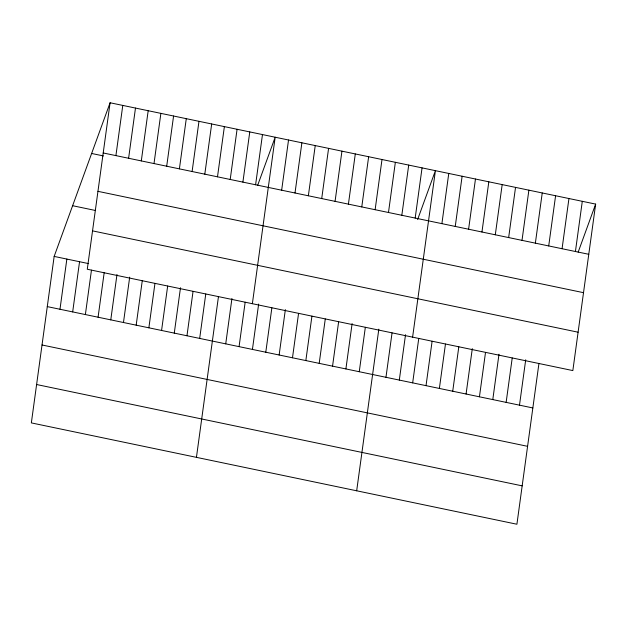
<?xml version="1.0" encoding="UTF-8"?>
<svg xmlns="http://www.w3.org/2000/svg" width="627" height="627" viewBox="0 0 627 627"><rect width="100%" height="100%" fill="white"/><g stroke="black" fill="none" stroke-linecap="round" stroke-linejoin="round"><path stroke-width="0.94" d="M110.086 102.765L87.278 269.242L572.843 370.581L595.65 204.104L110.086 102.765L54.157 256.419L31.35 422.896L516.914 524.235L538.93 363.55M59.98 309.26L66.854 259.069M72.677 311.917L79.551 261.718M85.374 314.566L91.456 270.159M115.909 155.614L122.782 105.414M98.078 317.215L104.16 272.808M128.606 158.263L135.479 108.071M110.775 319.864L116.99 274.493M141.302 160.912L148.184 110.72M123.472 322.513L129.687 277.15M154.007 163.561L160.88 113.369M136.177 325.162L142.258 280.763M166.704 166.21L173.577 116.019M148.873 327.811L154.955 283.412M179.4 168.867L186.282 118.668M161.57 330.468L167.66 286.061M192.105 171.516L198.978 121.317M174.275 333.117L180.49 287.746M204.802 174.165L211.675 123.974M186.971 335.766L193.053 291.367M217.498 176.814L224.38 126.623M199.676 338.415L205.758 294.016M230.203 179.463L237.077 129.272M196.439 457.349L218.455 296.665M242.9 182.112L249.773 131.921M225.728 343.855L231.943 298.483M255.597 184.769L262.478 134.57M239.075 346.637L245.157 302.238M252.367 303.703L275.175 137.219L257.705 185.208M252.43 349.427L258.645 304.056M281.656 190.2L288.53 140.009M265.785 352.217L271.867 307.81M295.003 192.991L301.885 142.799M279.14 355L285.356 309.636M308.359 195.773L315.232 145.582M292.488 357.79L298.57 313.382M321.714 198.563L328.587 148.372M305.843 360.572L311.925 316.173M335.069 201.353L341.942 151.154M319.198 363.362L325.28 318.955M348.416 204.136L355.297 153.944M332.553 366.144L338.635 321.745M361.771 206.926L368.645 156.726M345.9 368.935L352.115 323.563M375.126 209.708L382 159.517M359.255 371.725L365.337 327.318M388.481 212.498L395.355 162.307M356.677 490.792L378.826 329.144M401.829 215.28L408.71 165.089M385.966 377.297L392.047 332.89M415.184 218.071L422.057 167.879M399.313 380.08L405.528 334.716M412.605 337.138L435.412 170.662L417.613 219.56M412.668 382.87L418.75 338.462M441.894 223.643L448.767 173.452M426.023 385.652L432.105 341.253M455.241 226.433L462.123 176.234M439.378 388.442L445.46 344.043M468.596 229.216L475.47 179.024M452.725 391.232L458.807 346.825M481.951 232.006L488.825 181.806M466.08 394.015L472.296 348.651M495.299 234.788L502.18 184.597M479.436 396.805L485.517 352.398M508.654 237.578L515.535 187.387M492.791 399.587L498.998 354.224M522.009 240.368L528.882 190.169M506.138 402.377L512.22 357.97M535.364 243.151L542.237 192.959M519.493 405.16L525.708 359.796M548.711 245.941L555.593 195.742M562.066 248.723L568.948 198.532M575.421 251.513L582.295 201.314M578.18 252.093L595.65 204.104M103.204 152.964L588.777 254.296M91.628 153.474L103.416 155.935M97.953 191.337L583.518 292.676M72.614 205.711L95.288 210.445M92.537 230.869L578.102 332.208M54.157 256.419L88.626 263.614M47.276 306.611L532.848 407.95M42.025 344.983L527.589 446.322M36.609 384.523L522.173 485.862"/></g></svg>
